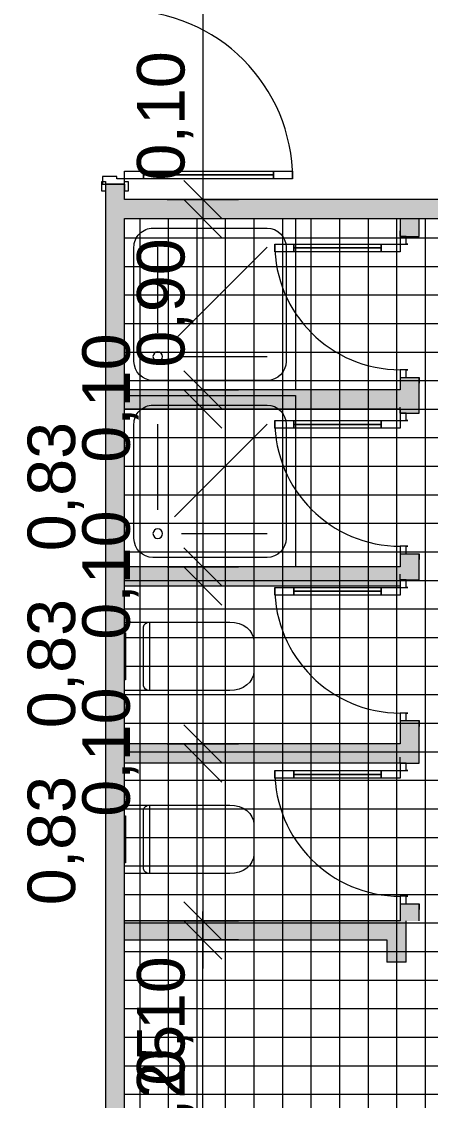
# Model space of a CAD drawing. Header units: millimetres. Extents: x -284281 to 1648660, y -821378 to -151356.
# Drawn here: x 409627 to 411776, y -251582 to -245914 of the extents above; entities that cross this region are included whole.
import ezdxf

# ---------------------------------------------------------------- set-up
doc = ezdxf.new("R2010")
doc.units = ezdxf.units.MM
doc.header["$MEASUREMENT"] = 0
for name, color, linetype in [('Cotations - 1_100', 7, 'Continuous'), ('Intérieur - Mobilier', 7, 'Continuous'), ('Portes ARCHICAD', 7, 'Continuous'), ('Structure - Murs extérieurs', 7, 'Continuous')]:
    doc.layers.add(name, color=color, linetype=linetype)
doc.styles.add('STYLE_GENERE_2', font='arial.ttf')
doc.dimstyles.new('STYLE_GENERE__2', dxfattribs={"dimtxt": 250, "dimasz": 190, "dimexe": 0.18, "dimexo": 0.0625, "dimgap": 0, "dimtad": 1, "dimlfac": 0.001, "dimzin": 0, "dimdsep": 46, "dimtxsty": 'STYLE_GENERE_2', "dimblk": 'ARROWHEAD_6', "dimblk1": 'ARROWHEAD_6', "dimblk2": 'ARROWHEAD_6', "dimcen": 0.09, "dimse1": 1, "dimse2": 1, "dimclrd": 7, "dimclre": 7, "dimclrt": 7, "dimazin": 0, "dimtfac": 1, "dimtdec": 4, "dimtmove": 0, "dimatfit": 3, "dimfxl": 1, "dimtolj": 1, "dimtzin": 0, "dimarcsym": 0})

# ---------------------------------------------------------------- blocks, each defined once
blk = doc.blocks.new('Douche rectangulaire 25')
at = {"layer": 'Intérieur - Mobilier', "color": 7, "linetype": 'Continuous', "lineweight": 5}
for p, q in [((750, 850), (150, 850)), ((50, 750), (50, 150)), ((175, 300), (175, 750)), ((263.4, 263.4), (750, 750)), ((850, 150), (850, 750)), ((300, 175), (750, 175)), ((150, 50), (750, 50))]:
    blk.add_line(p, q, dxfattribs=at)
at = {"layer": 'Intérieur - Mobilier', "color": 7, "linetype": 'Continuous', "lineweight": 5, "flags": 128}
blk.add_lwpolyline([(900, 0), (900, 900), (0, 900), (0, 0)], close=True, dxfattribs=at)
at = {"layer": 'Intérieur - Mobilier', "color": 7, "linetype": 'Continuous', "lineweight": 5}
blk.add_circle((175, 175), 25, dxfattribs=at)
for centre, start, end in [((150, 750), 90, 180), ((750, 750), 0, 90), ((150, 150), 180, 270), ((750, 150), 270, 0)]:
    blk.add_arc(centre, 100, start, end, dxfattribs=at)
blk = doc.blocks.new('Porte 25_9')
at = {"layer": 'Portes ARCHICAD', "color": 251, "linetype": 'Continuous', "lineweight": 5, "true_color": 0x5f5f5f}
for p, q in [((402, 784), (402, 884)), ((402, 884), (442, 884)), ((442, 884), (442, 784)), ((442, 784), (402, 784)), ((422, 784), (422, 100)), ((402, 0), (402, 100)), ((402, 100), (442, 100)), ((442, 100), (442, 0)), ((-507, 0), (-507, 19)), ((-507, 19), (-457, 19)), ((-457, 0), (-507, 0)), ((-470, 0), (-507, 0)), ((-470, 0), (-507, 0)), ((-442, 0), (-470, 0)), ((-470, 0), (-470, -115)), ((-470, 0), (-470, -100)), ((-470, 0), (-470, -100)), ((-457, 19), (-457, 0)), ((-442, -40), (-442, 0)), ((442, 0), (402, 0)), ((470, 0), (442, 0)), ((442, 0), (442, -40)), ((457, 19), (507, 19)), ((457, 0), (457, 19)), ((507, 0), (457, 0)), ((470, -115), (470, 0)), ((470, 0), (470, -100)), ((470, 0), (470, -100)), ((470, 0), (507, 0)), ((470, 0), (507, 0)), ((507, 19), (507, 0)), ((-430, -40), (-442, -40)), ((-430, -115), (-430, -40)), ((442, -40), (430, -40)), ((430, -40), (430, -115)), ((-507, -119), (-507, -100)), ((-507, -100), (-457, -100)), ((-470, -100), (-507, -100)), ((-470, -100), (-507, -100)), ((-457, -100), (-457, -119)), ((457, -100), (507, -100)), ((457, -119), (457, -100)), ((470, -100), (507, -100)), ((470, -100), (507, -100)), ((507, -100), (507, -119)), ((-457, -119), (-507, -119)), ((-470, -115), (-430, -115)), ((430, -115), (470, -115)), ((507, -119), (457, -119))]:
    blk.add_line(p, q, dxfattribs=at)
at = {"layer": 'Portes ARCHICAD', "color": 251, "linetype": 'Continuous', "lineweight": 5, "true_color": 0x5f5f5f, "flags": 128}
for points in [[(422, 784), (422, 100), (402, 100), (402, 784)], [(442, 784), (442, 100), (422, 100), (422, 784)]]:
    blk.add_lwpolyline(points, close=True, dxfattribs=at)
at = {"layer": 'Portes ARCHICAD', "color": 251, "linetype": 'Continuous', "lineweight": 5, "true_color": 0x5f5f5f}
blk.add_arc((442, 0), 884, 90, 180, dxfattribs=at)
blk = doc.blocks.new('Mur_261_2', base_point=(410068.1, -253089.9))
at = {"layer": 'Structure - Murs extérieurs', "linetype": 'Continuous', "lineweight": 5}
blk.add_hatch(color=2, dxfattribs=at).paths.add_polyline_path([(410068.1, -252144.3), (410168.1, -252144.3), (410168.1, -246767.6), (410068.1, -246767.6)])
at = {"layer": 'Structure - Murs extérieurs', "color": 7, "linetype": 'Continuous', "lineweight": 5}
for p, q in [((410068.1, -246767.6), (410068.1, -246804.6)), ((410168.1, -246767.6), (410068.1, -246767.6)), ((410168.1, -246767.6), (410168.1, -246804.6))]:
    blk.add_line(p, q, dxfattribs=at)
at = {"layer": 'Structure - Murs extérieurs', "color": 7, "linetype": 'Continuous', "lineweight": 5, "flags": 128}
for points in [[(410068.1, -246767.6), (410068.1, -252144.3)], [(410168.1, -246849.2), (410168.1, -246767.6)], [(410168.1, -247849.2), (410168.1, -246949.2)], [(410168.1, -248779.2), (410168.1, -247949.2)], [(410168.1, -249709.2), (410168.1, -248879.2)], [(410168.1, -250639.2), (410168.1, -249809.2)], [(410168.1, -252144.3), (410168.1, -250739.2)]]:
    blk.add_lwpolyline(points, dxfattribs=at)
at = {"layer": 'Portes ARCHICAD', "color": 251, "linetype": 'Continuous', "lineweight": 5, "true_color": 0x5f5f5f, "zscale": 1000, "rotation": 270}
blk.add_blockref('Porte 25_9', (410168.1, -246297.6), dxfattribs=at)
blk = doc.blocks.new('Mur_262_2', base_point=(414074.6, -246849.2))
at = {"layer": 'Structure - Murs extérieurs', "linetype": 'Continuous', "lineweight": 5}
for points in [[(413794.6, -246849.2), (410168.1, -246849.2), (410168.1, -246949.2), (413794.6, -246949.2)], [(413794.6, -246849.2), (413794.6, -246949.2), (413809.6, -246949.2), (413809.6, -246849.2)], [(413809.6, -246849.2), (413809.6, -246949.2), (413879.6, -246949.2), (413879.6, -246849.2)]]:
    blk.add_hatch(color=2, dxfattribs=at).paths.add_polyline_path(points)
at = {"layer": 'Structure - Murs extérieurs', "color": 7, "linetype": 'Continuous', "lineweight": 5}
for p, q in [((413809.6, -246849.2), (413794.6, -246849.2)), ((413879.6, -246849.2), (413809.6, -246849.2)), ((413879.6, -246949.2), (413879.6, -246849.2)), ((413794.6, -246949.2), (413809.6, -246949.2)), ((413809.6, -246949.2), (413879.6, -246949.2))]:
    blk.add_line(p, q, dxfattribs=at)
at = {"layer": 'Structure - Murs extérieurs', "color": 7, "linetype": 'Continuous', "lineweight": 5, "flags": 128}
for points in [[(413794.6, -246849.2), (410168.1, -246849.2)], [(410168.1, -246949.2), (411618.1, -246949.2)], [(411718.1, -246949.2), (412594.6, -246949.2)], [(412694.6, -246949.2), (413794.6, -246949.2)]]:
    blk.add_lwpolyline(points, dxfattribs=at)
blk = doc.blocks.new('Ouverture porte simple_3')
at = {"layer": 'Portes ARCHICAD', "color": 251, "linetype": 'Continuous', "lineweight": 5, "true_color": 0x5f5f5f}
for p, q in [((-400, 0), (-400, 100)), ((400, 0), (400, 100))]:
    blk.add_line(p, q, dxfattribs=at)
blk = doc.blocks.new('Mur_276_2', base_point=(411648.1, -253089.9))
at = {"layer": 'Structure - Murs extérieurs', "linetype": 'Continuous', "lineweight": 5}
for points in [[(411548.1, -250739.2), (411648.1, -250639.2), (411548.1, -250639.2)], [(411548.1, -250739.2), (411648.1, -250739.2), (411648.1, -250639.2)], [(411548.1, -250739.2), (411548.1, -250855), (411648.1, -250855), (411648.1, -250739.2)], [(411548.1, -252989.9), (411648.1, -252989.9), (411648.1, -251655), (411548.1, -251655)]]:
    blk.add_hatch(color=2, dxfattribs=at).paths.add_polyline_path(points)
at = {"layer": 'Structure - Murs extérieurs', "color": 7, "linetype": 'Continuous', "lineweight": 5}
for p, q in [((411648.1, -250855), (411548.1, -250855)), ((411648.1, -251655), (411548.1, -251655))]:
    blk.add_line(p, q, dxfattribs=at)
at = {"layer": 'Structure - Murs extérieurs', "color": 7, "linetype": 'Continuous', "lineweight": 5, "flags": 128}
for points in [[(411618.1, -250639.2), (411548.1, -250639.2)], [(411648.1, -250855), (411648.1, -250639.2)], [(411548.1, -250739.2), (411548.1, -250855)], [(411548.1, -251655), (411548.1, -252989.9)], [(411648.1, -252989.9), (411648.1, -251655)]]:
    blk.add_lwpolyline(points, dxfattribs=at)
at = {"layer": 'Portes ARCHICAD', "color": 251, "linetype": 'Continuous', "lineweight": 5, "true_color": 0x5f5f5f, "zscale": 1000, "rotation": 90}
blk.add_blockref('Ouverture porte simple_3', (411648.1, -251255), dxfattribs=at)
blk = doc.blocks.new('Mur_277_2', base_point=(410068.1, -249709.2))
at = {"layer": 'Structure - Murs extérieurs', "linetype": 'Continuous', "lineweight": 5}
blk.add_hatch(color=2, dxfattribs=at).paths.add_polyline_path([(410168.1, -249809.2), (411618.1, -249809.2), (411618.1, -249709.2), (410168.1, -249709.2)])
at = {"layer": 'Structure - Murs extérieurs', "color": 7, "linetype": 'Continuous', "lineweight": 5, "flags": 128}
for points in [[(411618.1, -249709.2), (410168.1, -249709.2)], [(410168.1, -249809.2), (411618.1, -249809.2)]]:
    blk.add_lwpolyline(points, dxfattribs=at)
blk = doc.blocks.new('Mur_278_2', base_point=(410068.1, -247849.2))
at = {"layer": 'Structure - Murs extérieurs', "linetype": 'Continuous', "lineweight": 5}
blk.add_hatch(color=2, dxfattribs=at).paths.add_polyline_path([(410168.1, -247949.2), (411618.1, -247949.2), (411618.1, -247849.2), (410168.1, -247849.2)])
at = {"layer": 'Structure - Murs extérieurs', "color": 7, "linetype": 'Continuous', "lineweight": 5, "flags": 128}
for points in [[(411618.1, -247849.2), (410168.1, -247849.2)], [(410168.1, -247949.2), (411618.1, -247949.2)]]:
    blk.add_lwpolyline(points, dxfattribs=at)
blk = doc.blocks.new('Mur_280_2', base_point=(410068.1, -248779.2))
at = {"layer": 'Structure - Murs extérieurs', "linetype": 'Continuous', "lineweight": 5}
blk.add_hatch(color=2, dxfattribs=at).paths.add_polyline_path([(410168.1, -248879.2), (411618.1, -248879.2), (411618.1, -248779.2), (410168.1, -248779.2)])
at = {"layer": 'Structure - Murs extérieurs', "color": 7, "linetype": 'Continuous', "lineweight": 5, "flags": 128}
for points in [[(411618.1, -248779.2), (410168.1, -248779.2)], [(410168.1, -248879.2), (411618.1, -248879.2)]]:
    blk.add_lwpolyline(points, dxfattribs=at)
blk = doc.blocks.new('Porte 25_10')
at = {"layer": 'Portes ARCHICAD', "color": 251, "linetype": 'Continuous', "lineweight": 5, "true_color": 0x5f5f5f}
for p, q in [((290, 560), (290, 660)), ((290, 660), (330, 660)), ((330, 660), (330, 560)), ((330, 560), (290, 560)), ((310, 560), (310, 100)), ((290, 0), (290, 100)), ((290, 100), (330, 100)), ((330, 100), (330, 0)), ((-370, 0), (-400, 0)), ((-370, 0), (-400, 0)), ((-330, 0), (-370, 0)), ((-370, 0), (-370, -30)), ((-370, 0), (-370, -30)), ((-370, 0), (-370, -30)), ((-330, -40), (-330, 0)), ((330, 0), (290, 0)), ((370, 0), (330, 0)), ((330, 0), (330, -40)), ((370, -30), (370, 0)), ((370, 0), (370, -30)), ((370, 0), (370, -30)), ((370, 0), (400, 0)), ((370, 0), (400, 0)), ((-370, -30), (-330, -30)), ((-370, -30), (-370, -100)), ((-370, -30), (-370, -100)), ((-330, -30), (-330, -40)), ((330, -40), (330, -30)), ((330, -30), (370, -30)), ((370, -30), (370, -100)), ((370, -30), (370, -100)), ((-370, -100), (-400, -100)), ((-370, -100), (-400, -100)), ((370, -100), (400, -100)), ((370, -100), (400, -100))]:
    blk.add_line(p, q, dxfattribs=at)
at = {"layer": 'Portes ARCHICAD', "color": 251, "linetype": 'Continuous', "lineweight": 5, "true_color": 0x5f5f5f, "flags": 128}
for points in [[(310, 560), (310, 100), (290, 100), (290, 560)], [(330, 560), (330, 100), (310, 100), (310, 560)]]:
    blk.add_lwpolyline(points, close=True, dxfattribs=at)
at = {"layer": 'Portes ARCHICAD', "color": 251, "linetype": 'Continuous', "lineweight": 5, "true_color": 0x5f5f5f}
blk.add_arc((330, 0), 660, 90, 180, dxfattribs=at)
blk = doc.blocks.new('Mur_283_2', base_point=(411618.1, -250639.2))
at = {"layer": 'Structure - Murs extérieurs', "linetype": 'Continuous', "lineweight": 5}
for points in [[(411718.1, -246949.2), (411618.1, -246949.2), (411618.1, -247043.2), (411718.1, -247043.2)], [(411618.1, -247783.2), (411618.1, -247970.4), (411718.1, -247970.4), (411718.1, -247783.2)], [(411718.1, -248710.4), (411618.1, -248710.4), (411618.1, -248846.7), (411718.1, -248846.7)], [(411718.1, -249586.7), (411618.1, -249586.7), (411618.1, -249809.4), (411718.1, -249809.4)], [(411618.1, -250639.2), (411718.1, -250639.2), (411718.1, -250549.4), (411618.1, -250549.4)]]:
    blk.add_hatch(color=2, dxfattribs=at).paths.add_polyline_path(points)
at = {"layer": 'Structure - Murs extérieurs', "color": 7, "linetype": 'Continuous', "lineweight": 5}
for p, q in [((411618.1, -247043.2), (411618.1, -247013.2)), ((411718.1, -247043.2), (411718.1, -247013.2)), ((411618.1, -247043.2), (411648.1, -247043.2)), ((411648.1, -247043.2), (411718.1, -247043.2)), ((411618.1, -247783.2), (411618.1, -247813.2)), ((411618.1, -247783.2), (411648.1, -247783.2)), ((411648.1, -247783.2), (411718.1, -247783.2)), ((411718.1, -247783.2), (411718.1, -247813.2)), ((411618.1, -247970.4), (411618.1, -247940.4)), ((411618.1, -247970.4), (411648.1, -247970.4)), ((411648.1, -247970.4), (411718.1, -247970.4)), ((411718.1, -247970.4), (411718.1, -247940.4)), ((411618.1, -248710.4), (411618.1, -248740.4)), ((411618.1, -248710.4), (411648.1, -248710.4)), ((411648.1, -248710.4), (411718.1, -248710.4)), ((411718.1, -248710.4), (411718.1, -248740.4)), ((411618.1, -248846.7), (411618.1, -248816.7)), ((411718.1, -248846.7), (411718.1, -248816.7)), ((411618.1, -248846.7), (411648.1, -248846.7)), ((411648.1, -248846.7), (411718.1, -248846.7)), ((411618.1, -249586.7), (411618.1, -249616.7)), ((411618.1, -249586.7), (411648.1, -249586.7)), ((411648.1, -249586.7), (411718.1, -249586.7)), ((411718.1, -249586.7), (411718.1, -249616.7)), ((411618.1, -249809.4), (411618.1, -249779.4)), ((411718.1, -249809.4), (411718.1, -249779.4)), ((411618.1, -249809.4), (411648.1, -249809.4)), ((411648.1, -249809.4), (411718.1, -249809.4)), ((411618.1, -250549.4), (411618.1, -250579.4)), ((411618.1, -250549.4), (411648.1, -250549.4)), ((411648.1, -250549.4), (411718.1, -250549.4)), ((411718.1, -250549.4), (411718.1, -250579.4))]:
    blk.add_line(p, q, dxfattribs=at)
at = {"layer": 'Structure - Murs extérieurs', "color": 7, "linetype": 'Continuous', "lineweight": 5, "flags": 128}
for points in [[(411618.1, -246949.2), (411618.1, -247043.2)], [(411718.1, -247043.2), (411718.1, -246949.2)], [(411618.1, -247783.2), (411618.1, -247849.2)], [(411718.1, -247970.4), (411718.1, -247783.2)], [(411618.1, -247949.2), (411618.1, -247970.4)], [(411618.1, -248710.4), (411618.1, -248779.2)], [(411718.1, -248846.7), (411718.1, -248710.4)], [(411618.1, -249586.7), (411618.1, -249709.2)], [(411718.1, -249809.4), (411718.1, -249586.7)], [(411618.1, -249809.2), (411618.1, -249809.4)], [(411618.1, -250549.4), (411618.1, -250639.2)], [(411718.1, -250639.2), (411718.1, -250549.4)]]:
    blk.add_lwpolyline(points, dxfattribs=at)
at = {"layer": 'Portes ARCHICAD', "color": 251, "linetype": 'Continuous', "lineweight": 5, "true_color": 0x5f5f5f, "zscale": 1000, "rotation": 90}
for p in [(411618.1, -247413.2), (411618.1, -248340.4), (411618.1, -249216.7), (411618.1, -250179.4)]:
    blk.add_blockref('Porte 25_10', p, dxfattribs=at)
blk = doc.blocks.new('Mur_284_2', base_point=(410068.1, -250639.2))
at = {"layer": 'Structure - Murs extérieurs', "linetype": 'Continuous', "lineweight": 5}
blk.add_hatch(color=2, dxfattribs=at).paths.add_polyline_path([(411548.1, -250639.2), (410168.1, -250639.2), (410168.1, -250739.2), (411548.1, -250739.2)])
at = {"layer": 'Structure - Murs extérieurs', "color": 7, "linetype": 'Continuous', "lineweight": 5, "flags": 128}
for points in [[(411548.1, -250639.2), (410168.1, -250639.2)], [(410168.1, -250739.2), (411548.1, -250739.2)]]:
    blk.add_lwpolyline(points, dxfattribs=at)
blk = doc.blocks.new('WC 25_2')
at = {"layer": 'Intérieur - Mobilier', "color": 253, "linetype": 'Continuous', "lineweight": 5, "true_color": 0x9f9f9f}
for p, q in [((0, -100.7), (-155, -100.7)), ((155, -100.7), (0, -100.7)), ((-180, -132.2), (180, -132.2))]:
    blk.add_line(p, q, dxfattribs=at)
at = {"layer": 'Intérieur - Mobilier', "color": 253, "linetype": 'Continuous', "lineweight": 5, "true_color": 0x9f9f9f, "flags": 128}
for points in [[(80, -680), (99.5, -677.6), (118.3, -670.4), (135.6, -658.8), (150.7, -643.1), (163.1, -624), (172.4, -602.3), (178.1, -578.6), (180, -554.1), (180, 0), (-180, 0), (-180, -554.1), (-178.1, -578.6), (-172.4, -602.3), (-163.1, -624), (-150.7, -643.1), (-135.6, -658.8), (-118.3, -670.4), (-99.5, -677.6), (-80, -680)], [(123, 0), (-123, 0), (-123, -5), (123, -5)]]:
    blk.add_lwpolyline(points, close=True, dxfattribs=at)
at = {"layer": 'Intérieur - Mobilier', "color": 253, "linetype": 'Continuous', "lineweight": 5, "true_color": 0x9f9f9f}
for centre, start_param, end_param in [((-155, -132.2), 0, 1.570796), ((155, -132.2), 4.712389, 6.283185)]:
    blk.add_ellipse(centre, major_axis=(0, 31.5), ratio=0.794118, start_param=start_param, end_param=end_param, dxfattribs=at)
blk = doc.blocks.new('*D1060')
at = {"layer": 'Cotations - 1_100', "color": 7, "linetype": 'Continuous', "lineweight": 5, "transparency": 16777216}
for p, q in [((410580.5, -250739.2), (410580.5, -250589.2)), ((410680.5, -250839.2), (410480.5, -250639.2)), ((410768, -250739.2), (410393, -250739.2)), ((410580.5, -252989.9), (410580.5, -250739.2)), ((410480.5, -252889.9), (410680.5, -253089.9)), ((410768, -252989.9), (410393, -252989.9))]:
    blk.add_line(p, q, dxfattribs=at)
at = {"layer": 'Cotations - 1_100', "color": 7, "lineweight": 5, "transparency": 16777216, "char_height": 250, "attachment_point": 7, "rotation": 90, "style": 'STYLE_GENERE_2'}
for s, insert in [('\\A1;{\\pql;\\fArial|b0|i0|c0|p38;2,25}', (410530.5, -251864.5)), ('\\A1;{\\pql;\\fArial|b0|i0|c0|p38;0,10}', (410530.5, -252889.9))]:
    blk.add_mtext(s, dxfattribs=dict(at, insert=insert))
blk = doc.blocks.new('ARROWHEAD_6')
at = {"color": 0, "linetype": 'Continuous', "lineweight": 0}
for p, q in [((-0.5, -0.5), (0.5, 0.5)), ((0, 0), (-1, 0))]:
    blk.add_line(p, q, dxfattribs=at)
blk = doc.blocks.new('*D1067')
at = {"layer": 'Cotations - 1_100', "color": 7, "linetype": 'Continuous', "lineweight": 5, "transparency": 16777216}
for p, q in [((410680.5, -242753), (410480.5, -242553)), ((410393, -242653), (410768, -242653)), ((410580.5, -242653), (410580.5, -246849.2)), ((410480.5, -246749.2), (410680.5, -246949.2)), ((410393, -246849.2), (410768, -246849.2))]:
    blk.add_line(p, q, dxfattribs=at)
at = {"layer": 'Cotations - 1_100', "color": 7, "lineweight": 5, "transparency": 16777216, "char_height": 250, "attachment_point": 7, "rotation": 90, "style": 'STYLE_GENERE_2'}
for s, insert in [('\\A1;{\\pql;\\fArial|b0|i0|c0|p38;4,20}', (410530.5, -244751.1)), ('\\A1;{\\pql;\\fArial|b0|i0|c0|p38;0,10}', (410530.5, -246749.2))]:
    blk.add_mtext(s, dxfattribs=dict(at, insert=insert))
blk = doc.blocks.new('*D1068')
at = {"layer": 'Cotations - 1_100', "color": 7, "linetype": 'Continuous', "lineweight": 5, "transparency": 16777216}
for p, q in [((410480.5, -246749.2), (410680.5, -246949.2)), ((410393, -246849.2), (410768, -246849.2)), ((410680.5, -247049.2), (410480.5, -246849.2)), ((410580.5, -246849.2), (410580.5, -246949.2)), ((410393, -246949.2), (410768, -246949.2))]:
    blk.add_line(p, q, dxfattribs=at)
blk = doc.blocks.new('*D1069')
at = {"layer": 'Cotations - 1_100', "color": 7, "linetype": 'Continuous', "lineweight": 5, "transparency": 16777216}
for p, q in [((410680.5, -247049.2), (410480.5, -246849.2)), ((410393, -246949.2), (410768, -246949.2)), ((410580.5, -246949.2), (410580.5, -247849.2)), ((410480.5, -247749.2), (410680.5, -247949.2)), ((410393, -247849.2), (410768, -247849.2))]:
    blk.add_line(p, q, dxfattribs=at)
at = {"layer": 'Cotations - 1_100', "color": 7, "lineweight": 5, "transparency": 16777216, "insert": (410530.5, -247731.8), "char_height": 250, "attachment_point": 7, "rotation": 90, "style": 'STYLE_GENERE_2'}
blk.add_mtext('\\A1;{\\pql;\\fArial|b0|i0|c0|p38;0,90}', dxfattribs=at)
blk = doc.blocks.new('*D1070')
at = {"layer": 'Cotations - 1_100', "color": 7, "linetype": 'Continuous', "lineweight": 5, "transparency": 16777216}
for p, q in [((410480.5, -247749.2), (410680.5, -247949.2)), ((410393, -247849.2), (410768, -247849.2)), ((410680.5, -248049.2), (410480.5, -247849.2)), ((410580.5, -247849.2), (410580.5, -247949.2)), ((410393, -247949.2), (410768, -247949.2))]:
    blk.add_line(p, q, dxfattribs=at)
blk = doc.blocks.new('*D1071')
at = {"layer": 'Cotations - 1_100', "color": 7, "linetype": 'Continuous', "lineweight": 5, "transparency": 16777216}
for p, q in [((410680.5, -248049.2), (410480.5, -247849.2)), ((410393, -247949.2), (410768, -247949.2)), ((410580.5, -247949.2), (410580.5, -248779.2)), ((410480.5, -248679.2), (410680.5, -248879.2)), ((410393, -248779.2), (410768, -248779.2))]:
    blk.add_line(p, q, dxfattribs=at)
at = {"layer": 'Cotations - 1_100', "color": 7, "lineweight": 5, "transparency": 16777216, "char_height": 250, "attachment_point": 7, "rotation": 90, "style": 'STYLE_GENERE_2'}
for s, insert in [('\\A1;{\\pql;\\fArial|b0|i0|c0|p38;0,10}', (410243, -248231.8)), ('\\A1;{\\pql;\\fArial|b0|i0|c0|p38;0,83}', (409955.5, -248696.8))]:
    blk.add_mtext(s, dxfattribs=dict(at, insert=insert))
blk = doc.blocks.new('*D1072')
at = {"layer": 'Cotations - 1_100', "color": 7, "linetype": 'Continuous', "lineweight": 5, "transparency": 16777216}
for p, q in [((410480.5, -248679.2), (410680.5, -248879.2)), ((410393, -248779.2), (410768, -248779.2)), ((410680.5, -248979.2), (410480.5, -248779.2)), ((410580.5, -248779.2), (410580.5, -248879.2)), ((410393, -248879.2), (410768, -248879.2))]:
    blk.add_line(p, q, dxfattribs=at)
blk = doc.blocks.new('*D1073')
at = {"layer": 'Cotations - 1_100', "color": 7, "linetype": 'Continuous', "lineweight": 5, "transparency": 16777216}
for p, q in [((410680.5, -248979.2), (410480.5, -248779.2)), ((410393, -248879.2), (410768, -248879.2)), ((410580.5, -248879.2), (410580.5, -249709.2)), ((410480.5, -249609.2), (410680.5, -249809.2)), ((410393, -249709.2), (410768, -249709.2))]:
    blk.add_line(p, q, dxfattribs=at)
at = {"layer": 'Cotations - 1_100', "color": 7, "lineweight": 5, "transparency": 16777216, "char_height": 250, "attachment_point": 7, "rotation": 90, "style": 'STYLE_GENERE_2'}
for s, insert in [('\\A1;{\\pql;\\fArial|b0|i0|c0|p38;0,10}', (410243, -249161.8)), ('\\A1;{\\pql;\\fArial|b0|i0|c0|p38;0,83}', (409955.5, -249626.8))]:
    blk.add_mtext(s, dxfattribs=dict(at, insert=insert))
blk = doc.blocks.new('*D1074')
at = {"layer": 'Cotations - 1_100', "color": 7, "linetype": 'Continuous', "lineweight": 5, "transparency": 16777216}
for p, q in [((410480.5, -249609.2), (410680.5, -249809.2)), ((410393, -249709.2), (410768, -249709.2)), ((410680.5, -249909.2), (410480.5, -249709.2)), ((410580.5, -249709.2), (410580.5, -249809.2)), ((410393, -249809.2), (410768, -249809.2))]:
    blk.add_line(p, q, dxfattribs=at)
blk = doc.blocks.new('*D1075')
at = {"layer": 'Cotations - 1_100', "color": 7, "linetype": 'Continuous', "lineweight": 5, "transparency": 16777216}
for p, q in [((410680.5, -249909.2), (410480.5, -249709.2)), ((410393, -249809.2), (410768, -249809.2)), ((410580.5, -249809.2), (410580.5, -250639.2)), ((410480.5, -250539.2), (410680.5, -250739.2)), ((410393, -250639.2), (410768, -250639.2))]:
    blk.add_line(p, q, dxfattribs=at)
at = {"layer": 'Cotations - 1_100', "color": 7, "lineweight": 5, "transparency": 16777216, "char_height": 250, "attachment_point": 7, "rotation": 90, "style": 'STYLE_GENERE_2'}
for s, insert in [('\\A1;{\\pql;\\fArial|b0|i0|c0|p38;0,10}', (410243, -250091.8)), ('\\A1;{\\pql;\\fArial|b0|i0|c0|p38;0,83}', (409955.5, -250556.8))]:
    blk.add_mtext(s, dxfattribs=dict(at, insert=insert))
blk = doc.blocks.new('*D1076')
at = {"layer": 'Cotations - 1_100', "color": 7, "linetype": 'Continuous', "lineweight": 5, "transparency": 16777216}
for p, q in [((410480.5, -250539.2), (410680.5, -250739.2)), ((410393, -250639.2), (410768, -250639.2)), ((410680.5, -250839.2), (410480.5, -250639.2)), ((410580.5, -250639.2), (410580.5, -250739.2)), ((410393, -250739.2), (410768, -250739.2)), ((410580.5, -250739.2), (410580.5, -250889.2))]:
    blk.add_line(p, q, dxfattribs=at)
at = {"layer": 'Cotations - 1_100', "color": 7, "lineweight": 5, "transparency": 16777216, "insert": (410530.5, -251504.3), "char_height": 250, "attachment_point": 7, "rotation": 90, "style": 'STYLE_GENERE_2'}
blk.add_mtext('\\A1;{\\pql;\\fArial|b0|i0|c0|p38;0,10}', dxfattribs=at)

msp = doc.modelspace()

# ---------------------------------------------------------------- hatches: boundary and pattern name
at = {"linetype": 'Continuous', "lineweight": 5}
h = msp.add_hatch(dxfattribs=at)
h.set_pattern_fill('CARRELAGE_15X15_0002', color=255, style=0, pattern_type=2)
h.set_pattern_definition([(0, (0, 0), (0, 150), []), (90, (0, 0), (-150, 0), [])])
h.paths.add_polyline_path([(410168.10197, -252989.8793), (410168.10197, -246949.18731), (413794.56106, -246949.18731), (413794.56106, -252989.8793)])

# ---------------------------------------------------------------- linework, layer by layer
at = {"color": 7, "linetype": 'Continuous', "lineweight": 5, "flags": 128}
msp.add_lwpolyline([(410168.10197, -252989.8793), (410168.10197, -246949.18731), (413794.56106, -246949.18731), (413794.56106, -252989.8793)], close=True, dxfattribs=at)

# ---------------------------------------------------------------- block references
at = {"layer": 'Intérieur - Mobilier', "color": 7, "linetype": 'Continuous', "lineweight": 5, "xscale": -1, "zscale": 1000}
for name, p, rotation in [('Douche rectangulaire 25', (410168.10197, -247849.18731), 270), ('Douche rectangulaire 25', (410168.10197, -248779.18731), 270), ('WC 25_2', (410168.10197, -249248.63067), 90), ('WC 25_2', (410168.10197, -250210.34834), 90)]:
    msp.add_blockref(name, p, dxfattribs=dict(at, rotation=rotation))
at = {"layer": 'Structure - Murs extérieurs', "color": 7, "lineweight": 5}
for name, p in [('Mur_261_2', (410068.10197, -253089.8793)), ('Mur_262_2', (414074.56106, -246849.18731)), ('Mur_283_2', (411618.10197, -250639.18731)), ('Mur_278_2', (410068.10197, -247849.18731)), ('Mur_280_2', (410068.10197, -248779.18731)), ('Mur_277_2', (410068.10197, -249709.18731)), ('Mur_284_2', (410068.10197, -250639.18731)), ('Mur_276_2', (411648.10197, -253089.8793))]:
    msp.add_blockref(name, p, dxfattribs=at)

# ---------------------------------------------------------------- dimensions: what is measured, and where the dimension line sits
at = {"layer": 'Cotations - 1_100', "color": 7, "linetype": 'Continuous', "lineweight": 5}
for base, p1, p2, angle, picture, middle in [((410580.52167, -246849.18731), (411981.33151, -242653.00283), (411981.33151, -246849.18731), 270, '*D1067', (410405.52167, -244426.38886)), ((410580.52167, -246949.18731), (411981.33151, -246849.18731), (411981.33151, -246949.18731), 270, '*D1068', (410405.52167, -246424.4811)), ((410580.52167, -247849.18731), (411981.33151, -246949.18731), (410893.10197, -247849.18731), 270, '*D1069', (410405.52167, -247407.05361)), ((410580.52167, -248779.18731), (410893.10197, -247949.18731), (410893.10197, -248779.18731), 270, '*D1071', (409830.52167, -248372.05361)), ((410580.52167, -247949.18731), (410893.10197, -247849.18731), (410893.10197, -247949.18731), 270, '*D1070', (410118.02167, -247907.05361)), ((410580.52167, -249709.18731), (410893.10197, -248879.18731), (410893.10197, -249709.18731), 270, '*D1073', (409830.52167, -249302.05361)), ((410580.52167, -248879.18731), (410893.10197, -248779.18731), (410893.10197, -248879.18731), 270, '*D1072', (410118.02167, -248837.05361)), ((410580.52167, -250639.18731), (410893.10197, -249809.18731), (410908.10197, -250639.18731), 270, '*D1075', (409830.52167, -250232.05361)), ((410580.52167, -249809.18731), (410893.10197, -249709.18731), (410893.10197, -249809.18731), 270, '*D1074', (410118.02167, -249767.05361)), ((410580.52167, -250739.18731), (410908.10197, -250639.18731), (410858.10197, -250739.18731), 270, '*D1076', (410405.52167, -251179.62612)), ((410580.52167, -250739.18731), (411981.33151, -252989.8793), (410580.52167, -250739.18731), 90, '*D1060', (410405.52167, -251539.82704))]:
    dim = msp.add_linear_dim(base=base, p1=p1, p2=p2, angle=angle, dimstyle='STYLE_GENERE__2', dxfattribs=at)
    dim.commit()
    dim.dimension.update_dxf_attribs({"geometry": picture, "text_midpoint": middle, "dimtype": 160, "text_rotation": 90})

doc.saveas('drawing.dxf')
